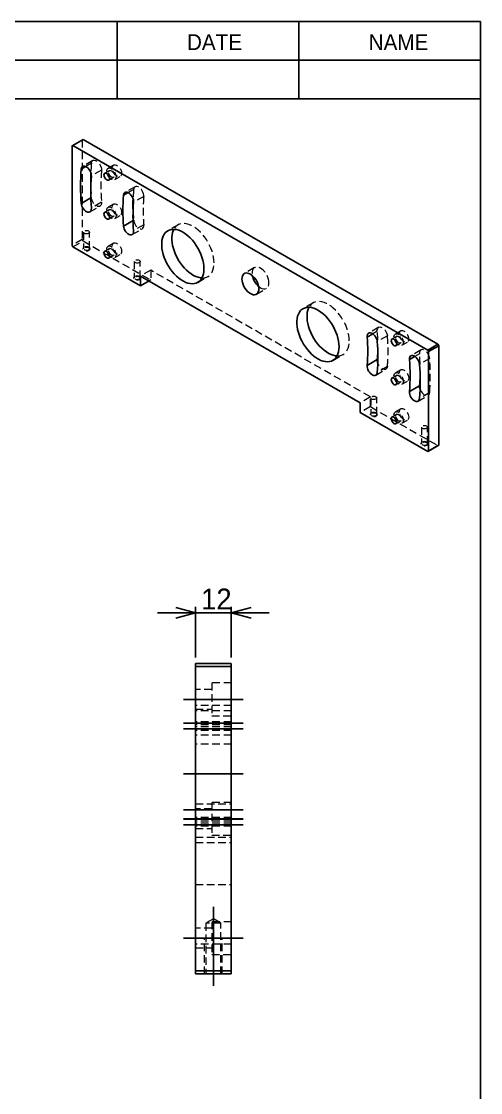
# Model space of a CAD drawing. Header units: millimetres. Extents: x 0 to 413, y 0 to 290.
# Drawn here: x 333.1 to 410, y 107.6 to 287 of the extents above; entities that cross this region are included whole.
import ezdxf

# ---------------------------------------------------------------- set-up
doc = ezdxf.new("R2010")
doc.units = ezdxf.units.MM
doc.linetypes.add('SLD-실선', pattern=[0])
doc.linetypes.add('SLD-점선', pattern=[1.905, 1.27, -0.635])
doc.styles.add('SLDTEXTSTYLE0', font='GULIM.TTC')
doc.dimstyles.new('SLDDIMSTYLE2', dxfattribs={"dimtxt": 3.5, "dimasz": 3.302, "dimexe": 0, "dimexo": 0.625, "dimgap": 0.875, "dimtad": 1, "dimdec": 3, "dimlfac": 2, "dimrnd": 1e-09, "dimzin": 12, "dimtxsty": 'SLDTEXTSTYLE0', "dimblk1": 'OPEN30', "dimblk2": 'OPEN30', "dimsah": 1, "dimcen": 2.5, "dimazin": 3, "dimtfac": 1, "dimtdec": 3, "dimtmove": 0, "dimatfit": 0, "dimldrblk": 'OPEN30', "dimfrac": 2, "dimtzin": 12})

# ---------------------------------------------------------------- blocks, each defined once
blk = doc.blocks.new('SW_TABLEANNOTATION_0')
at = {"color": 0}
for p, q in [((0, 0), (0, -6.47)), ((0, 0), (15.21, 0)), ((15.21, 0), (15.21, -6.47)), ((15.21, 0), (91.25, 0)), ((91.25, 0), (91.25, -6.47)), ((91.25, 0), (121.67, 0)), ((121.67, 0), (121.67, -6.47)), ((121.67, 0), (152.09, 0)), ((152.09, 0), (152.09, -6.47)), ((0, -6.47), (15.21, -6.47)), ((0, -6.47), (0, -12.95)), ((15.21, -6.47), (91.25, -6.47)), ((15.21, -6.47), (15.21, -12.95)), ((91.25, -6.47), (121.67, -6.47)), ((91.25, -6.47), (91.25, -12.95)), ((121.67, -6.47), (152.09, -6.47)), ((121.67, -6.47), (121.67, -12.95)), ((152.09, -6.47), (152.09, -12.95)), ((0, -12.95), (15.21, -12.95)), ((15.21, -12.95), (91.25, -12.95)), ((91.25, -12.95), (121.67, -12.95)), ((121.67, -12.95), (152.09, -12.95))]:
    blk.add_line(p, q, dxfattribs=at)
at = {"color": 0, "attachment_point": 1, "style": 'SLDTEXTSTYLE0'}
for s, insert, char_height in [('MARK', (4.08, -2.15), 2.646), ('REVISION', (46.17, -2.15), 2.646), ('DATE', (102.93, -2.15), 2.646), ('NAME', (133.35, -2.15), 2.646), ('1', (6.9, -8.83), 2.12)]:
    blk.add_mtext(s, dxfattribs=dict(at, insert=insert, char_height=char_height))
blk = doc.blocks.new('_Open30')
at = {"color": 0, "linetype": 'ByBlock', "lineweight": -2}
for p, q in [((-1, 0.267949), (0, 0)), ((0, 0), (-1, -0.267949)), ((0, 0), (-1, 0))]:
    blk.add_line(p, q, dxfattribs=at)
blk = doc.blocks.new('_D_23')
for p, q in [((362.27, 180.44), (362.27, 188.92)), ((368.27, 180.44), (368.27, 188.92)), ((362.27, 187.92), (355.92, 187.92)), ((362.27, 187.92), (368.27, 187.92)), ((368.27, 187.92), (374.62, 187.92))]:
    blk.add_line(p, q)
at = {"xscale": 3.302, "yscale": 3.302}
blk.add_blockref('_Open30', (362.27, 187.92), dxfattribs=at)
at = {"xscale": 3.302, "yscale": 3.302, "rotation": 180.0000000000004}
blk.add_blockref('_Open30', (368.27, 187.92), dxfattribs=at)
at = {"insert": (363.23, 192), "char_height": 3.5, "attachment_point": 1, "style": 'SLDTEXTSTYLE0'}
blk.add_mtext('12', dxfattribs=at)

msp = doc.modelspace()

# ---------------------------------------------------------------- linework, layer by layer
for p, q in [((25.00001752, 287.00020116), (410.00028738, 287.00020116)), ((410.00028738, 287.00020116), (410.00028738, 10.00000701))]:
    msp.add_line(p, q)
at = {"color": 7, "linetype": 'SLD-점선', "lineweight": 18}
for p, q in [((341.62682806, 266.15274049), (343.32388434, 267.13243023)), ((343.32388434, 267.13243023), (343.46530569, 267.21409758)), ((343.32388434, 267.13243023), (343.32388434, 250.47499766)), ((345.09161423, 263.70124441), (343.39455796, 262.72155467)), ((344.84626624, 263.2353661), (343.92069248, 262.70104374)), ((346.5368647, 262.08860545), (344.83980843, 261.10891571)), ((347.87294794, 262.02969416), (347.09513048, 261.5806697)), ((348.57220464, 262.94142093), (347.65296582, 262.41075566)), ((347.75507685, 260.4374852), (348.53289431, 260.88650966)), ((348.75287643, 260.50544816), (349.67211524, 261.03611343)), ((352.17007715, 259.31465306), (350.47302088, 258.33496332)), ((351.92614858, 258.86497798), (350.98441393, 258.32132614)), ((344.84626624, 257.51360193), (344.75240835, 257.45941893)), ((346.5368647, 256.70843914), (344.83980843, 255.72874941)), ((353.6139082, 257.68581087), (351.91685193, 256.70612114)), ((344.59446044, 255.09207217), (346.29151671, 256.0717619)), ((347.87294794, 255.49736766), (347.09513048, 255.0483432)), ((348.57220464, 256.40909444), (347.65296582, 255.87842916)), ((347.75507685, 253.9051587), (348.53289431, 254.35418317)), ((348.75287643, 253.97312167), (349.67211524, 254.50378694)), ((351.92614858, 253.7097319), (351.81964782, 253.64825032)), ((343.53099112, 251.70003447), (343.53099112, 248.92379571)), ((344.53099112, 248.92379571), (344.53099112, 251.70003447)), ((351.67292335, 251.30604419), (353.36997963, 252.28573393)), ((353.6139082, 252.94025322), (351.91685193, 251.96056349)), ((359.35028517, 252.92893648), (357.6532289, 251.94924675)), ((343.32388434, 250.47499766), (341.62682806, 249.49530793)), ((341.76824942, 249.25035896), (343.46530569, 250.23004869)), ((343.46530569, 250.23004869), (343.32388434, 250.47499766)), ((343.46530569, 250.23004869), (354.77901419, 243.6987838)), ((348.57220464, 249.87676794), (347.65296582, 249.34610267)), ((347.87294794, 248.96504117), (347.09513048, 248.51601671)), ((347.75507685, 247.37283221), (348.53289431, 247.82185667)), ((348.75287643, 247.44079517), (349.67211524, 247.97146044)), ((352.01627249, 246.8015858), (352.01627249, 244.02534704)), ((353.01627249, 244.02534704), (353.01627249, 246.8015858)), ((354.77901419, 245.33186542), (353.08195792, 244.35217569)), ((391.54856681, 224.10525451), (354.77901419, 245.33186542)), ((354.77901419, 245.33186542), (354.77901419, 243.6987838)), ((362.65282256, 243.28875812), (364.34987883, 244.26844786)), ((372.16387177, 245.75922295), (370.46681549, 244.77953321)), ((354.77901419, 243.6987838), (354.49640135, 243.53563487)), ((372.46665296, 241.31533776), (374.16370923, 242.2950275)), ((381.97770217, 239.86640669), (380.28064589, 238.88671696)), ((392.95760137, 235.76851652), (391.2605451, 234.78882678)), ((392.7136728, 235.11399722), (391.94932883, 234.67275084)), ((396.65546576, 235.18354513), (395.73622694, 234.65287986)), ((394.40143242, 234.34451855), (392.70437615, 233.36482881)), ((395.95620906, 234.27181836), (395.1783916, 233.8227939)), ((396.83613755, 232.74757236), (397.75537636, 233.27823763)), ((395.83833797, 232.6796094), (396.61615543, 233.12863386)), ((400.03606429, 231.98248854), (398.33900802, 231.00279881)), ((385.28023956, 230.22622833), (386.97729583, 231.20591807)), ((399.7907163, 231.3458113), (399.01305074, 230.89687453)), ((401.48131476, 230.54064851), (399.78425849, 229.56095878)), ((392.46044758, 227.75990765), (394.15750385, 228.73959739)), ((394.40143242, 229.18927247), (392.70437615, 228.20958273)), ((396.65546576, 228.65121863), (395.73622694, 228.12055336)), ((395.95620906, 227.73949186), (395.1783916, 227.2904674)), ((395.83833797, 226.1472829), (396.61615543, 226.59630736)), ((396.83613755, 226.21524586), (397.75537636, 226.74591114)), ((399.5389105, 223.3733163), (401.23596677, 224.35300604)), ((401.48131476, 224.81888435), (399.78425849, 223.83919461)), ((391.54856681, 224.10525451), (389.85151054, 223.12556478)), ((391.54856681, 222.47217289), (391.54856681, 224.10525451)), ((391.61425224, 223.94215867), (391.61425224, 221.16591991)), ((392.61425224, 221.16591991), (392.61425224, 223.94215867)), ((391.54856681, 222.47217289), (389.85151054, 221.49248315)), ((391.54856681, 222.47217289), (402.86227531, 215.94090799)), ((395.95620906, 221.20716537), (395.1783916, 220.75814091)), ((396.65546576, 222.11889214), (395.73622694, 221.58822687)), ((395.83833797, 219.61495641), (396.61615543, 220.06398087)), ((396.83613755, 219.68291937), (397.75537636, 220.21358464)), ((400.09953361, 219.04371), (400.09953361, 216.26747124)), ((401.09953361, 216.26747124), (401.09953361, 219.04371)), ((365.01856186, 176.18592366), (365.01856186, 170.68592366)), ((368.26856186, 176.18592366), (365.01856186, 176.18592366)), ((365.01856186, 175.08592366), (362.26856186, 175.08592366)), ((368.26856186, 172.43360858), (362.26856186, 172.43360858)), ((362.26856186, 171.78592366), (365.01856186, 171.78592366)), ((368.26856186, 171.51423725), (362.26856186, 171.51423725)), ((365.01856186, 170.68592366), (368.26856186, 170.68592366)), ((368.26856186, 169.69507581), (362.26856186, 169.69507581)), ((368.26856186, 169.69507581), (362.26856186, 169.69507581)), ((368.26856186, 169.17214135), (362.26856186, 169.17214135)), ((368.26856186, 169.17214135), (362.26856186, 169.17214135)), ((368.26856186, 168.82782264), (362.26856186, 168.82782264)), ((368.26856186, 168.82782264), (362.26856186, 168.82782264)), ((368.26856186, 168.20065186), (362.26856186, 168.20065186)), ((368.26856186, 168.20065186), (362.26856186, 168.20065186)), ((368.26856186, 167.43592366), (362.26856186, 167.43592366)), ((368.26856186, 165.93592366), (362.26856186, 165.93592366)), ((365.01856186, 156.18592366), (365.01856186, 150.68592366)), ((368.26856186, 156.18592366), (365.01856186, 156.18592366)), ((362.26856186, 155.93592366), (368.26856186, 155.93592366)), ((365.01856186, 155.08592366), (362.26856186, 155.08592366)), ((368.26856186, 153.67119547), (362.26856186, 153.67119547)), ((368.26856186, 153.67119547), (362.26856186, 153.67119547)), ((368.26856186, 153.04402469), (362.26856186, 153.04402469)), ((368.26856186, 153.04402469), (362.26856186, 153.04402469)), ((368.26856186, 152.69970597), (362.26856186, 152.69970597)), ((368.26856186, 152.69970597), (362.26856186, 152.69970597)), ((368.26856186, 152.17677152), (362.26856186, 152.17677152)), ((368.26856186, 152.17677152), (362.26856186, 152.17677152)), ((362.26856186, 151.78592366), (365.01856186, 151.78592366)), ((362.26856186, 150.35761008), (368.26856186, 150.35761008)), ((362.26856186, 149.43823875), (368.26856186, 149.43823875)), ((365.01856186, 150.68592366), (368.26856186, 150.68592366)), ((362.26856186, 142.43592366), (368.26856186, 142.43592366)), ((365.26856186, 136.68699944), (364.01856186, 135.93592366)), ((366.51856186, 135.93592366), (365.26856186, 136.68699944)), ((365.01856186, 135.08592366), (362.26856186, 135.08592366)), ((366.51856186, 135.93592366), (364.01856186, 135.93592366)), ((364.01856186, 135.93592366), (364.01856186, 127.43592366)), ((365.01856186, 136.18592366), (365.01856186, 130.68592366)), ((368.26856186, 136.18592366), (365.01856186, 136.18592366)), ((366.51856186, 127.43592366), (366.51856186, 135.93592366)), ((363.76856186, 127.43592366), (363.76856186, 133.43592366)), ((366.76856186, 133.43592366), (363.76856186, 133.43592366)), ((363.76856186, 127.43592366), (363.76856186, 133.43592366)), ((366.76856186, 133.43592366), (363.76856186, 133.43592366)), ((363.76856186, 127.43592366), (363.76856186, 133.43592366)), ((366.76856186, 133.43592366), (363.76856186, 133.43592366)), ((363.76856186, 127.43592366), (363.76856186, 133.43592366)), ((366.76856186, 133.43592366), (363.76856186, 133.43592366)), ((366.76856186, 127.43592366), (366.76856186, 133.43592366)), ((366.76856186, 127.43592366), (366.76856186, 133.43592366)), ((366.76856186, 127.43592366), (366.76856186, 133.43592366)), ((366.76856186, 127.43592366), (366.76856186, 133.43592366)), ((368.26856186, 132.43592366), (362.26856186, 132.43592366)), ((362.26856186, 131.78592366), (365.01856186, 131.78592366)), ((365.01856186, 130.68592366), (368.26856186, 130.68592366))]:
    msp.add_line(p, q, dxfattribs=at)
at = {"color": 7, "linetype": 'SLD-실선', "lineweight": 25}
for p, q in [((341.76824942, 266.23440784), (341.62682806, 266.15274049)), ((341.62682806, 266.15274049), (341.62682806, 249.49530793)), ((343.46530569, 267.21409758), (341.76824942, 266.23440784)), ((401.16521904, 231.94526715), (341.76824942, 266.23440784)), ((402.86227531, 232.92495688), (343.46530569, 267.21409758)), ((343.92069248, 262.70104374), (343.14920996, 262.25567636)), ((344.75240835, 257.45941893), (343.14920996, 256.5339122)), ((350.98441393, 258.32132614), (350.2290923, 257.88528824)), ((351.81964782, 253.64825032), (350.2290923, 252.73004216)), ((341.62682806, 249.49530793), (341.76824942, 249.25035896)), ((341.76824942, 249.25035896), (353.08195792, 242.71909406)), ((389.85151054, 223.12556478), (353.08195792, 244.35217569)), ((353.08195792, 244.35217569), (353.08195792, 242.71909406)), ((354.49640135, 243.53563487), (353.08195792, 242.71909406)), ((391.94932883, 234.67275084), (391.01661653, 234.13430749)), ((401.16521904, 231.94526715), (402.86227531, 232.92495688)), ((401.30664039, 231.70031817), (401.16521904, 231.94526715)), ((403.00369667, 232.68000791), (401.30664039, 231.70031817)), ((401.30664039, 215.04288561), (401.30664039, 231.70031817)), ((402.86227531, 232.92495688), (403.00369667, 232.68000791)), ((403.00369667, 216.02257535), (403.00369667, 232.68000791)), ((392.7136728, 230.36843957), (391.01661653, 229.38874984)), ((399.01305074, 230.89687453), (398.09366002, 230.36612157)), ((399.7907163, 225.965645), (398.09366002, 224.98595526)), ((389.85151054, 221.49248315), (389.85151054, 223.12556478)), ((389.85151054, 221.49248315), (401.16521904, 214.96121826)), ((402.86227531, 215.94090799), (401.16521904, 214.96121826)), ((401.30664039, 215.04288561), (403.00369667, 216.02257535)), ((403.00369667, 216.02257535), (402.86227531, 215.94090799)), ((401.16521904, 214.96121826), (401.30664039, 215.04288561)), ((362.26856186, 179.43592366), (368.26856186, 179.43592366)), ((362.26856186, 178.93592366), (362.26856186, 179.43592366)), ((368.26856186, 178.93592366), (362.26856186, 178.93592366)), ((362.26856186, 127.93592366), (362.26856186, 178.93592366)), ((368.26856186, 179.43592366), (368.26856186, 178.93592366)), ((368.26856186, 127.93592366), (368.26856186, 178.93592366)), ((362.26856186, 127.93592366), (368.26856186, 127.93592366)), ((362.26856186, 127.43592366), (362.26856186, 127.93592366)), ((368.26856186, 127.43592366), (362.26856186, 127.43592366)), ((368.26856186, 127.93592366), (368.26856186, 127.43592366))]:
    msp.add_line(p, q, dxfattribs=at)
at = {"linetype": 'SLD-실선'}
for p, q in [((360.26856186, 173.43592366), (365.01856186, 173.43592366)), ((365.01856186, 173.43592366), (370.26856186, 173.43592366)), ((370.26856186, 169.43360858), (360.26856186, 169.43360858)), ((370.26856186, 168.51423725), (360.26856186, 168.51423725)), ((370.26856186, 160.93592366), (360.26856186, 160.93592366)), ((370.26856186, 154.93592366), (360.26856186, 154.93592366)), ((360.26856186, 153.43592366), (365.01856186, 153.43592366)), ((370.26856186, 153.35761008), (360.26856186, 153.35761008)), ((365.01856186, 153.43592366), (370.26856186, 153.43592366)), ((370.26856186, 152.43823875), (360.26856186, 152.43823875)), ((365.26856186, 135.93592366), (365.26856186, 138.68699944)), ((365.26856186, 135.93592366), (365.26856186, 125.43592366)), ((360.26856186, 133.43592366), (365.01856186, 133.43592366)), ((365.01856186, 133.43592366), (370.26856186, 133.43592366))]:
    msp.add_line(p, q, dxfattribs=at)
at = {"color": 7, "linetype": 'SLD-실선', "lineweight": 25, "flags": 128}
for points in [[(343.14920996, 262.25567636), (343.18685972, 262.44900769), (343.26500839, 262.6038929), (343.37973727, 262.71256539), (343.52529339, 262.76957588), (343.69437795, 262.77206561), (343.87851234, 262.71990975), (344.0684633, 262.6157236), (344.25470589, 262.46473149), (344.42790113, 262.27450481), (344.57936429, 262.05458231), (344.70150038, 261.81599181), (344.78818497, 261.57069726), (344.83507135, 261.33099873), (344.83980843, 261.10891571)], [(347.89179414, 260.73966277), (347.86895268, 260.91938336), (347.80266419, 261.10788382), (347.69941744, 261.28671243), (347.56931895, 261.4383642), (347.42510367, 261.54799438), (347.28088838, 261.60487163), (347.15078989, 261.60342838), (347.04754314, 261.54380593), (346.98125465, 261.43184052), (346.95841319, 261.27849213), (346.98125465, 261.09877154), (347.04754314, 260.91027107), (347.15078989, 260.73144246), (347.28088838, 260.5797907), (347.42510367, 260.47016051), (347.56931895, 260.41328327), (347.69941744, 260.41472651), (347.80266419, 260.47434897), (347.86895268, 260.58631437), (347.89179414, 260.73966277)], [(351.91685193, 256.70612114), (351.91543067, 256.92635203), (351.87176502, 257.1651038), (351.78804456, 257.41040445), (351.66846738, 257.64995358), (351.51902959, 257.87173918), (351.3472246, 258.06464001), (351.16166746, 258.21898322), (350.97166276, 258.32702938), (350.78673813, 258.38336062), (350.61616647, 258.38515224), (350.46850095, 258.33231442), (350.35114614, 258.22749666), (350.2699867, 258.07595495), (350.2290923, 257.88528824)], [(344.83980843, 255.72874941), (344.83507135, 255.51213571), (344.78818497, 255.32657104), (344.70150038, 255.18136039), (344.57936429, 255.08378522), (344.42790113, 255.03873836), (344.25470589, 255.04847864), (344.0684633, 255.11251766), (343.87851234, 255.22764422), (343.69437795, 255.3880854), (343.52529339, 255.58579601), (343.37973727, 255.81086201), (343.26500839, 256.05199765), (343.18685972, 256.29711139), (343.14920996, 256.5339122)], [(347.89179414, 254.20733628), (347.86895268, 254.38705686), (347.80266419, 254.57555733), (347.69941744, 254.75438594), (347.56931895, 254.9060377), (347.42510367, 255.01566789), (347.28088838, 255.07254513), (347.15078989, 255.07110189), (347.04754314, 255.01147943), (346.98125465, 254.89951403), (346.95841319, 254.74616563), (346.98125465, 254.56644505), (347.04754314, 254.37794458), (347.15078989, 254.19911597), (347.28088838, 254.0474642), (347.42510367, 253.93783402), (347.56931895, 253.88095678), (347.69941744, 253.88240002), (347.80266419, 253.94202247), (347.86895268, 254.05398788), (347.89179414, 254.20733628)], [(350.2290923, 252.73004216), (350.2699867, 252.49215979), (350.35114614, 252.24691339), (350.46850095, 252.00660065), (350.61616647, 251.78327185), (350.78673813, 251.58812563), (350.97166276, 251.43094743), (351.16166746, 251.31961884), (351.3472246, 251.25972232), (351.51902959, 251.25426134), (351.66846738, 251.30350974), (351.78804456, 251.40499799), (351.87176502, 251.55363706), (351.91543067, 251.74197355), (351.91685193, 251.96056349)], [(363.68855963, 245.57798215), (363.66710134, 246.03950078), (363.60298692, 246.52019241), (363.49699465, 247.0142221), (363.35041113, 247.51559301), (363.16501568, 248.01821918), (362.94305875, 248.51599939), (362.68723461, 249.00289127), (362.40064859, 249.47298462), (362.08677949, 249.92057313), (361.74943723, 250.34022369), (361.39271669, 250.72684232), (361.02094799, 251.07573598), (360.63864389, 251.38266957), (360.25044504, 251.64391735), (359.86106365, 251.85630811), (359.47522629, 252.01726372), (359.09761649, 252.12483039), (358.73281793, 252.17770242), (358.38525877, 252.17523801), (358.05915791, 252.11746706), (357.75847377, 252.00509085), (357.48685624, 251.83947347), (357.2476024, 251.62262529), (357.04361646, 251.35717855), (356.87737454, 251.04635541), (356.75089459, 250.69392886), (356.6657119, 250.30417686), (356.62286047, 249.88183048), (356.62286047, 249.43201643), (356.6657119, 248.96019486), (356.75089459, 248.47209302), (356.87737454, 247.97363581), (357.04361646, 247.47087384), (357.2476024, 246.96990995), (357.48685624, 246.47682516), (357.75847377, 245.99760486), (358.05915791, 245.53806613), (358.38525877, 245.10378714), (358.73281793, 244.70003946), (359.09761649, 244.33172404), (359.47522629, 244.00331173), (359.86106365, 243.718789), (360.25044504, 243.48160958), (360.63864389, 243.2946525), (361.02094799, 243.16018718), (361.39271669, 243.07984583), (361.74943723, 243.05460369), (362.08677949, 243.08476717), (362.40064859, 243.16997013), (362.68723461, 243.30917831), (362.94305875, 243.50070192), (363.16501568, 243.74221611), (363.35041113, 244.03078924), (363.49699465, 244.36291842), (363.60298692, 244.73457205), (363.66710134, 245.14123875), (363.68855963, 245.57798215)], [(358.65012489, 252.18208309), (358.57443081, 252.02604515), (358.44795086, 251.67361859), (358.36276817, 251.28386659), (358.31991675, 250.86152021), (358.31991675, 250.41170617), (358.36276817, 249.93988459), (358.44795086, 249.45178275), (358.57443081, 248.95332555), (358.74067274, 248.45056358), (358.94465867, 247.94959968), (359.18391251, 247.4565149), (359.45553004, 246.97729459), (359.75621419, 246.51775586), (360.08231505, 246.08347688), (360.42987421, 245.6797292), (360.79467277, 245.31141378), (361.17228256, 244.98300146), (361.55811993, 244.69847873), (361.94750131, 244.46129931), (362.33570016, 244.27434224), (362.71800427, 244.13987691), (363.08977297, 244.05953556), (363.35298283, 244.03561151)], [(347.89179414, 247.67500978), (347.86895268, 247.85473037), (347.80266419, 248.04323083), (347.69941744, 248.22205944), (347.56931895, 248.37371121), (347.42510367, 248.48334139), (347.28088838, 248.54021864), (347.15078989, 248.53877539), (347.04754314, 248.47915294), (346.98125465, 248.36718753), (346.95841319, 248.21383914), (346.98125465, 248.03411855), (347.04754314, 247.84561808), (347.15078989, 247.66678947), (347.28088838, 247.51513771), (347.42510367, 247.40550752), (347.56931895, 247.34863028), (347.69941744, 247.35007352), (347.80266419, 247.40969598), (347.86895268, 247.52166138), (347.89179414, 247.67500978)], [(372.88094779, 242.23102738), (372.85946271, 242.5270121), (372.79566028, 242.83880962), (372.6914791, 243.15694614), (372.55008467, 243.47175522), (372.37577318, 243.77367157), (372.17384101, 244.0535216), (371.95042375, 244.30280222), (371.71230983, 244.51393915), (371.46673423, 244.68051711), (371.22115862, 244.79747471), (370.9830447, 244.86125826), (370.75962745, 244.86992972), (370.55769527, 244.82322561), (370.38338379, 244.72256502), (370.24198935, 244.57100646), (370.13780818, 244.37315498), (370.07400575, 244.13502217), (370.05252066, 243.8638436), (370.07400575, 243.56785888), (370.13780818, 243.25606136), (370.24198935, 242.93792484), (370.38338379, 242.62311575), (370.55769527, 242.3211994), (370.75962745, 242.04134937), (370.9830447, 241.79206876), (371.22115862, 241.58093182), (371.46673423, 241.41435386), (371.71230983, 241.29739626), (371.95042375, 241.23361272), (372.17384101, 241.22494126), (372.37577318, 241.27164537), (372.55008467, 241.37230596), (372.6914791, 241.52386451), (372.79566028, 241.721716), (372.85946271, 241.9598488), (372.88094779, 242.23102738)], [(386.31597663, 232.51545237), (386.29451834, 232.97697099), (386.23040392, 233.45766262), (386.12441165, 233.95169231), (385.97782813, 234.45306323), (385.79243268, 234.95568939), (385.57047575, 235.4534696), (385.3146516, 235.94036148), (385.02806559, 236.41045483), (384.71419648, 236.85804334), (384.37685422, 237.27769391), (384.02013369, 237.66431253), (383.64836499, 238.01320619), (383.26606089, 238.32013978), (382.87786204, 238.58138756), (382.48848065, 238.79377832), (382.10264329, 238.95473393), (381.72503349, 239.0623006), (381.36023493, 239.11517263), (381.01267577, 239.11270822), (380.68657491, 239.05493727), (380.38589076, 238.94256106), (380.11427324, 238.77694368), (379.8750194, 238.5600955), (379.67103346, 238.29464876), (379.50479154, 237.98382563), (379.37831158, 237.63139907), (379.29312889, 237.24164707), (379.25027747, 236.81930069), (379.25027747, 236.36948665), (379.29312889, 235.89766507), (379.37831158, 235.40956323), (379.50479154, 234.91110602), (379.67103346, 234.40834405), (379.8750194, 233.90738016), (380.11427324, 233.41429537), (380.38589076, 232.93507507), (380.68657491, 232.47553634), (381.01267577, 232.04125735), (381.36023493, 231.63750967), (381.72503349, 231.26919425), (382.10264329, 230.94078194), (382.48848065, 230.65625921), (382.87786204, 230.41907979), (383.26606089, 230.23212271), (383.64836499, 230.09765739), (384.02013369, 230.01731604), (384.37685422, 229.9920739), (384.71419648, 230.02223738), (385.02806559, 230.10744034), (385.3146516, 230.24664852), (385.57047575, 230.43817213), (385.79243268, 230.67968632), (385.97782813, 230.96825945), (386.12441165, 231.30038863), (386.23040392, 231.67204226), (386.29451834, 232.07870897), (386.31597663, 232.51545237)], [(381.27754189, 239.1195533), (381.20184781, 238.96351536), (381.07536786, 238.6110888), (380.99018517, 238.2213368), (380.94733374, 237.79899043), (380.94733374, 237.34917638), (380.99018517, 236.8773548), (381.07536786, 236.38925296), (381.20184781, 235.89079576), (381.36808973, 235.38803379), (381.57207567, 234.8870699), (381.81132951, 234.39398511), (382.08294704, 233.9147648), (382.38363118, 233.45522607), (382.70973205, 233.02094709), (383.05729121, 232.61719941), (383.42208976, 232.24888399), (383.79969956, 231.92047167), (384.18553692, 231.63594894), (384.57491831, 231.39876952), (384.96311716, 231.21181245), (385.34542126, 231.07734712), (385.71718997, 230.99700577), (385.98039983, 230.97308172)], [(391.01661653, 234.13430749), (391.01803778, 234.35289743), (391.06170343, 234.54123392), (391.14542389, 234.68987298), (391.26500107, 234.79136124), (391.41443887, 234.84060964), (391.58624385, 234.83514866), (391.771801, 234.77525214), (391.9618057, 234.66392354), (392.14673032, 234.50674535), (392.31730198, 234.31159913), (392.4649675, 234.08827033), (392.58232231, 233.84795759), (392.66348175, 233.60271119), (392.70437615, 233.36482881)], [(395.97505526, 232.98178697), (395.9522138, 233.16150755), (395.88592531, 233.35000802), (395.78267857, 233.52883663), (395.65258007, 233.6804884), (395.50836479, 233.79011858), (395.3641495, 233.84699582), (395.23405101, 233.84555258), (395.13080426, 233.78593013), (395.06451577, 233.67396472), (395.04167431, 233.52061632), (395.06451577, 233.34089574), (395.13080426, 233.15239527), (395.23405101, 232.97356666), (395.3641495, 232.8219149), (395.50836479, 232.71228471), (395.65258007, 232.65540747), (395.78267857, 232.65685071), (395.88592531, 232.71647317), (395.9522138, 232.82843857), (395.97505526, 232.98178697)], [(399.78425849, 229.56095878), (399.74660874, 229.79775959), (399.66846007, 230.04287333), (399.55373118, 230.28400897), (399.40817506, 230.50907497), (399.23909051, 230.70678558), (399.05495611, 230.86722676), (398.86500516, 230.98235332), (398.67876257, 231.04639233), (398.50556732, 231.05613262), (398.35410416, 231.01108576), (398.23196808, 230.91351059), (398.14528348, 230.76829993), (398.09839711, 230.58273526), (398.09366002, 230.36612157)], [(392.70437615, 228.20958273), (392.66348175, 228.01891602), (392.58232231, 227.86737432), (392.4649675, 227.76255656), (392.31730198, 227.70971873), (392.14673032, 227.71151036), (391.9618057, 227.7678416), (391.771801, 227.87588776), (391.58624385, 228.03023096), (391.41443887, 228.22313179), (391.26500107, 228.4449174), (391.14542389, 228.68446652), (391.06170343, 228.92976717), (391.01803778, 229.16851895), (391.01661653, 229.38874984)], [(395.97505526, 226.44946047), (395.9522138, 226.62918106), (395.88592531, 226.81768153), (395.78267857, 226.99651014), (395.65258007, 227.1481619), (395.50836479, 227.25779209), (395.3641495, 227.31466933), (395.23405101, 227.31322608), (395.13080426, 227.25360363), (395.06451577, 227.14163823), (395.04167431, 226.98828983), (395.06451577, 226.80856924), (395.13080426, 226.62006878), (395.23405101, 226.44124017), (395.3641495, 226.2895884), (395.50836479, 226.17995822), (395.65258007, 226.12308097), (395.78267857, 226.12452422), (395.88592531, 226.18414667), (395.9522138, 226.29611208), (395.97505526, 226.44946047)], [(398.09366002, 224.98595526), (398.09839711, 224.76387225), (398.14528348, 224.52417372), (398.23196808, 224.27887916), (398.35410416, 224.04028867), (398.50556732, 223.82036617), (398.67876257, 223.63013948), (398.86500516, 223.47914738), (399.05495611, 223.37496123), (399.23909051, 223.32280537), (399.40817506, 223.3252951), (399.55373118, 223.38230558), (399.66846007, 223.49097808), (399.74660874, 223.64586328), (399.78425849, 223.83919461)], [(395.97505526, 219.91713398), (395.9522138, 220.09685456), (395.88592531, 220.28535503), (395.78267857, 220.46418364), (395.65258007, 220.61583541), (395.50836479, 220.72546559), (395.3641495, 220.78234283), (395.23405101, 220.78089959), (395.13080426, 220.72127714), (395.06451577, 220.60931173), (395.04167431, 220.45596333), (395.06451577, 220.27624275), (395.13080426, 220.08774228), (395.23405101, 219.90891367), (395.3641495, 219.75726191), (395.50836479, 219.64763172), (395.65258007, 219.59075448), (395.78267857, 219.59219772), (395.88592531, 219.65182018), (395.9522138, 219.76378558), (395.97505526, 219.91713398)]]:
    msp.add_lwpolyline(points, dxfattribs=at)
at = {"color": 7, "linetype": 'SLD-점선', "lineweight": 18, "flags": 128}
for points in [[(344.84626624, 263.2353661), (344.88391599, 263.42869743), (344.96206466, 263.58358263), (345.07679355, 263.69225513), (345.22234966, 263.74926561), (345.39143422, 263.75175534), (345.57556861, 263.69959948), (345.76551957, 263.59541333), (345.95176216, 263.44442123), (346.1249574, 263.25419454), (346.27642057, 263.03427204), (346.39855665, 262.79568155), (346.48524124, 262.55038699), (346.53212762, 262.31068846), (346.5368647, 262.08860545)], [(347.42510367, 261.90712637), (347.44770563, 262.10903064), (347.51419797, 262.2731053), (347.6207164, 262.38981493), (347.76107045, 262.45237678), (347.92710325, 262.45715499), (348.10916559, 262.40387187), (348.29667666, 262.29562403), (348.478739, 262.13870246), (348.6447718, 261.94222685), (348.78512585, 261.71761566), (348.89164428, 261.47792247), (348.95813662, 261.23707739), (348.98073858, 261.00907745), (348.95813662, 260.80717318), (348.89164428, 260.64309851), (348.78512585, 260.52638889), (348.6447718, 260.46382704), (348.478739, 260.45904883), (348.29667666, 260.51233195), (348.10916559, 260.62057979), (347.92710325, 260.77750136), (347.76107045, 260.97397697), (347.6207164, 261.19858816), (347.51419797, 261.43828135), (347.44770563, 261.67912643), (347.42510367, 261.90712637)], [(347.73623065, 261.72751659), (347.75907211, 261.88086499), (347.8253606, 261.99283039), (347.92860735, 262.05245284), (348.05870584, 262.05389609), (348.20292113, 261.99701885), (348.34713641, 261.88738866), (348.4772349, 261.7357369), (348.58048165, 261.55690828), (348.64677014, 261.36840782), (348.6696116, 261.18868723), (348.64677014, 261.03533883), (348.58048165, 260.92337343), (348.4772349, 260.86375098), (348.34713641, 260.86230773), (348.20292113, 260.91918497), (348.05870584, 261.02881516), (347.92860735, 261.18046692), (347.8253606, 261.35929553), (347.75907211, 261.547796), (347.73623065, 261.72751659)], [(348.34434248, 262.43779164), (348.36694444, 262.63969592), (348.43343678, 262.80377058), (348.53995521, 262.9204802), (348.68030926, 262.98304205), (348.84634207, 262.98782027), (349.02840441, 262.93453714), (349.21591548, 262.82628931), (349.39797781, 262.66936773), (349.56401062, 262.47289212), (349.70436467, 262.24828093), (349.8108831, 262.00858775), (349.87737544, 261.76774266), (349.8999774, 261.53974272), (349.87737544, 261.33783845), (349.8108831, 261.17376379), (349.70436467, 261.05705416), (349.56401062, 260.99449231), (349.39797781, 260.9897141), (349.21591548, 261.04299722), (349.02840441, 261.15124506), (348.84634207, 261.30816664), (348.68030926, 261.50464224), (348.53995521, 261.72925343), (348.43343678, 261.96894662), (348.36694444, 262.2097917), (348.34434248, 262.43779164)], [(353.6139082, 257.68581087), (353.61248694, 257.90604176), (353.56882129, 258.14479354), (353.48510084, 258.39009419), (353.36552366, 258.62964331), (353.21608586, 258.85142892), (353.04428088, 259.04432975), (352.85872373, 259.19867295), (352.66871903, 259.30671911), (352.4837944, 259.36305035), (352.31322274, 259.36484198), (352.16555723, 259.31200415), (352.04820242, 259.20718639), (351.96704298, 259.05564469), (351.92614858, 258.86497798)], [(346.5368647, 256.70843914), (346.53212762, 256.49182545), (346.48524124, 256.30626078), (346.39855665, 256.16105012), (346.27642057, 256.06347495), (346.1249574, 256.01842809), (345.95176216, 256.02816838), (345.76551957, 256.09220739), (345.57556861, 256.20733395), (345.39143422, 256.36777513), (345.22234966, 256.56548574), (345.07679355, 256.79055174), (344.96206466, 257.03168738), (344.88391599, 257.27680112), (344.84626624, 257.51360193)], [(347.42510367, 255.37479988), (347.44770563, 255.57670415), (347.51419797, 255.74077881), (347.6207164, 255.85748844), (347.76107045, 255.92005029), (347.92710325, 255.9248285), (348.10916559, 255.87154537), (348.29667666, 255.76329754), (348.478739, 255.60637596), (348.6447718, 255.40990035), (348.78512585, 255.18528916), (348.89164428, 254.94559598), (348.95813662, 254.7047509), (348.98073858, 254.47675095), (348.95813662, 254.27484668), (348.89164428, 254.11077202), (348.78512585, 253.99406239), (348.6447718, 253.93150054), (348.478739, 253.92672233), (348.29667666, 253.98000546), (348.10916559, 254.08825329), (347.92710325, 254.24517487), (347.76107045, 254.44165048), (347.6207164, 254.66626167), (347.51419797, 254.90595485), (347.44770563, 255.14679993), (347.42510367, 255.37479988)], [(347.73623065, 255.19519009), (347.75907211, 255.34853849), (347.8253606, 255.46050389), (347.92860735, 255.52012635), (348.05870584, 255.52156959), (348.20292113, 255.46469235), (348.34713641, 255.35506216), (348.4772349, 255.2034104), (348.58048165, 255.02458179), (348.64677014, 254.83608132), (348.6696116, 254.65636074), (348.64677014, 254.50301234), (348.58048165, 254.39104694), (348.4772349, 254.33142448), (348.34713641, 254.32998124), (348.20292113, 254.38685848), (348.05870584, 254.49648866), (347.92860735, 254.64814043), (347.8253606, 254.82696904), (347.75907211, 255.01546951), (347.73623065, 255.19519009)], [(348.34434248, 255.90546515), (348.36694444, 256.10736942), (348.43343678, 256.27144408), (348.53995521, 256.38815371), (348.68030926, 256.45071556), (348.84634207, 256.45549377), (349.02840441, 256.40221065), (349.21591548, 256.29396281), (349.39797781, 256.13704123), (349.56401062, 255.94056563), (349.70436467, 255.71595444), (349.8108831, 255.47626125), (349.87737544, 255.23541617), (349.8999774, 255.00741623), (349.87737544, 254.80551195), (349.8108831, 254.64143729), (349.70436467, 254.52472767), (349.56401062, 254.46216581), (349.39797781, 254.4573876), (349.21591548, 254.51067073), (349.02840441, 254.61891856), (348.84634207, 254.77584014), (348.68030926, 254.97231575), (348.53995521, 255.19692694), (348.43343678, 255.43662012), (348.36694444, 255.67746521), (348.34434248, 255.90546515)], [(351.92614858, 253.7097319), (351.96704298, 253.47184952), (352.04820242, 253.22660312), (352.16555723, 252.98629038), (352.31322274, 252.76296158), (352.4837944, 252.56781536), (352.66871903, 252.41063717), (352.85872373, 252.29930857), (353.04428088, 252.23941205), (353.21608586, 252.23395107), (353.36552366, 252.28319947), (353.48510084, 252.38468773), (353.56882129, 252.53332679), (353.61248694, 252.72166328), (353.6139082, 252.94025322)], [(365.38561591, 246.55767189), (365.36415761, 247.01919051), (365.3000432, 247.49988214), (365.19405093, 247.99391184), (365.04746741, 248.49528275), (364.86207196, 248.99790891), (364.64011503, 249.49568912), (364.38429088, 249.982581), (364.09770487, 250.45267435), (363.78383576, 250.90026286), (363.4464935, 251.31991343), (363.08977297, 251.70653205), (362.71800427, 252.05542571), (362.33570016, 252.36235931), (361.94750131, 252.62360708), (361.55811993, 252.83599784), (361.17228256, 252.99695345), (360.79467277, 253.10452013), (360.42987421, 253.15739215), (360.08231505, 253.15492774), (359.75621419, 253.0971568), (359.45553004, 252.98478059), (359.18391251, 252.81916321), (358.94465867, 252.60231502), (358.74067274, 252.33686828), (358.65012489, 252.18208309)], [(344.38454451, 251.9041365), (344.48414501, 251.82202064), (344.52908847, 251.72519144), (344.51395403, 251.62532795), (344.44056714, 251.53447516), (344.31777933, 251.46359127), (344.16040064, 251.42122592), (343.98741324, 251.41248899), (343.81968199, 251.4384343), (343.67743773, 251.49593244), (343.57783722, 251.57804831), (343.53289377, 251.6748775), (343.5480282, 251.774741), (343.62141509, 251.86559379), (343.7442029, 251.93647768), (343.90158159, 251.97884303), (344.07456899, 251.98757995), (344.24230025, 251.96163465), (344.38454451, 251.9041365)], [(348.34434248, 249.37313865), (348.36694444, 249.57504293), (348.43343678, 249.73911759), (348.53995521, 249.85582721), (348.68030926, 249.91838906), (348.84634207, 249.92316727), (349.02840441, 249.86988415), (349.21591548, 249.76163632), (349.39797781, 249.60471474), (349.56401062, 249.40823913), (349.70436467, 249.18362794), (349.8108831, 248.94393476), (349.87737544, 248.70308967), (349.8999774, 248.47508973), (349.87737544, 248.27318546), (349.8108831, 248.1091108), (349.70436467, 247.99240117), (349.56401062, 247.92983932), (349.39797781, 247.92506111), (349.21591548, 247.97834423), (349.02840441, 248.08659207), (348.84634207, 248.24351365), (348.68030926, 248.43998925), (348.53995521, 248.66460044), (348.43343678, 248.90429363), (348.36694444, 249.14513871), (348.34434248, 249.37313865)], [(344.45525518, 249.16871815), (344.26060118, 249.24380229), (344.03099112, 249.27016834), (343.80138106, 249.24380229), (343.60672705, 249.16871815), (343.4766634, 249.05634678), (343.43099112, 248.92379571), (343.4766634, 248.79124465), (343.60672705, 248.67887328), (343.80138106, 248.60378913), (344.03099112, 248.57742308), (344.26060118, 248.60378913), (344.45525518, 248.67887328), (344.58531884, 248.79124465), (344.63099112, 248.92379571), (344.58531884, 249.05634678), (344.45525518, 249.16871815)], [(344.38454451, 249.12789774), (344.48414501, 249.04578188), (344.52908847, 248.94895268), (344.51395403, 248.84908918), (344.44056714, 248.7582364), (344.31777933, 248.68735251), (344.16040064, 248.64498716), (343.98741324, 248.63625023), (343.81968199, 248.66219554), (343.67743773, 248.71969368), (343.57783722, 248.80180955), (343.53289377, 248.89863874), (343.5480282, 248.99850224), (343.62141509, 249.08935503), (343.7442029, 249.16023892), (343.90158159, 249.20260427), (344.07456899, 249.21134119), (344.24230025, 249.18539589), (344.38454451, 249.12789774)], [(347.42510367, 248.84247338), (347.44770563, 249.04437765), (347.51419797, 249.20845231), (347.6207164, 249.32516194), (347.76107045, 249.38772379), (347.92710325, 249.392502), (348.10916559, 249.33921888), (348.29667666, 249.23097104), (348.478739, 249.07404947), (348.6447718, 248.87757386), (348.78512585, 248.65296267), (348.89164428, 248.41326948), (348.95813662, 248.1724244), (348.98073858, 247.94442446), (348.95813662, 247.74252019), (348.89164428, 247.57844552), (348.78512585, 247.4617359), (348.6447718, 247.39917405), (348.478739, 247.39439584), (348.29667666, 247.44767896), (348.10916559, 247.5559268), (347.92710325, 247.71284837), (347.76107045, 247.90932398), (347.6207164, 248.13393517), (347.51419797, 248.37362835), (347.44770563, 248.61447344), (347.42510367, 248.84247338)], [(347.73623065, 248.6628636), (347.75907211, 248.816212), (347.8253606, 248.9281774), (347.92860735, 248.98779985), (348.05870584, 248.9892431), (348.20292113, 248.93236586), (348.34713641, 248.82273567), (348.4772349, 248.67108391), (348.58048165, 248.49225529), (348.64677014, 248.30375483), (348.6696116, 248.12403424), (348.64677014, 247.97068584), (348.58048165, 247.85872044), (348.4772349, 247.79909799), (348.34713641, 247.79765474), (348.20292113, 247.85453198), (348.05870584, 247.96416217), (347.92860735, 248.11581393), (347.8253606, 248.29464254), (347.75907211, 248.48314301), (347.73623065, 248.6628636)], [(352.86982588, 247.00568783), (352.96942638, 246.92357197), (353.01436984, 246.82674277), (352.9992354, 246.72687927), (352.92584851, 246.63602649), (352.80306071, 246.5651426), (352.64568201, 246.52277725), (352.47269462, 246.51404032), (352.30496336, 246.53998563), (352.1627191, 246.59748377), (352.0631186, 246.67959964), (352.01817514, 246.77642883), (352.03330958, 246.87629233), (352.10669647, 246.96714512), (352.22948427, 247.03802901), (352.38686297, 247.08039436), (352.55985036, 247.08913128), (352.72758162, 247.06318598), (352.86982588, 247.00568783)], [(363.35298283, 244.03561151), (363.4464935, 244.03429342), (363.78383576, 244.06445691), (364.09770487, 244.14965986), (364.38429088, 244.28886804), (364.64011503, 244.48039165), (364.86207196, 244.72190585), (365.04746741, 245.01047898), (365.19405093, 245.34260816), (365.3000432, 245.71426178), (365.36415761, 246.12092849), (365.38561591, 246.55767189)], [(374.57800406, 243.21071711), (374.55651898, 243.50670183), (374.49271655, 243.81849935), (374.38853537, 244.13663587), (374.24714094, 244.45144496), (374.07282946, 244.75336131), (373.87089728, 245.03321134), (373.64748003, 245.28249195), (373.40936611, 245.49362889), (373.1637905, 245.66020685), (372.91821489, 245.77716445), (372.68010098, 245.84094799), (372.45668372, 245.84961945), (372.25475155, 245.80291534), (372.08044006, 245.70225475), (371.93904563, 245.5506962), (371.83486445, 245.35284471), (371.77106202, 245.11471191), (371.74957694, 244.84353333), (371.77106202, 244.54754861), (371.78604457, 244.45401179)], [(352.94053656, 244.27026947), (352.74588255, 244.34535362), (352.51627249, 244.37171967), (352.28666243, 244.34535362), (352.09200842, 244.27026947), (351.96194477, 244.15789811), (351.91627249, 244.02534704), (351.96194477, 243.89279598), (352.09200842, 243.78042461), (352.28666243, 243.70534046), (352.51627249, 243.67897441), (352.74588255, 243.70534046), (352.94053656, 243.78042461), (353.07060021, 243.89279598), (353.11627249, 244.02534704), (353.07060021, 244.15789811), (352.94053656, 244.27026947)], [(352.86982588, 244.22944907), (352.96942638, 244.14733321), (353.01436984, 244.05050401), (352.9992354, 243.95064051), (352.92584851, 243.85978773), (352.80306071, 243.78890384), (352.64568201, 243.74653849), (352.47269462, 243.73780156), (352.30496336, 243.76374687), (352.1627191, 243.82124501), (352.0631186, 243.90336088), (352.01817514, 244.00019007), (352.03330958, 244.10005357), (352.10669647, 244.19090636), (352.22948427, 244.26179025), (352.38686297, 244.3041556), (352.55985036, 244.31289252), (352.72758162, 244.28694722), (352.86982588, 244.22944907)], [(372.84448016, 242.62054892), (372.91821489, 242.56062156), (373.1637905, 242.3940436), (373.40936611, 242.277086), (373.64748003, 242.21330245), (373.87089728, 242.20463099), (374.07282946, 242.2513351), (374.24714094, 242.35199569), (374.38853537, 242.50355425), (374.49271655, 242.70140573), (374.55651898, 242.93953854), (374.57800406, 243.21071711)], [(388.01303291, 233.4951421), (387.99157461, 233.95666072), (387.9274602, 234.43735235), (387.82146793, 234.93138205), (387.6748844, 235.43275296), (387.48948896, 235.93537912), (387.26753203, 236.43315933), (387.01170788, 236.92005121), (386.72512187, 237.39014456), (386.41125276, 237.83773308), (386.0739105, 238.25738364), (385.71718997, 238.64400226), (385.34542126, 238.99289592), (384.96311716, 239.29982952), (384.57491831, 239.56107729), (384.18553692, 239.77346805), (383.79969956, 239.93442366), (383.42208976, 240.04199034), (383.05729121, 240.09486237), (382.70973205, 240.09239795), (382.38363118, 240.03462701), (382.08294704, 239.9222508), (381.81132951, 239.75663342), (381.57207567, 239.53978523), (381.36808973, 239.27433849), (381.27754189, 239.1195533)], [(392.7136728, 235.11399722), (392.71509406, 235.33258716), (392.75875971, 235.52092365), (392.84248017, 235.66956272), (392.96205735, 235.77105097), (393.11149514, 235.82029937), (393.28330012, 235.81483839), (393.46885727, 235.75494187), (393.65886197, 235.64361328), (393.8437866, 235.48643508), (394.01435826, 235.29128886), (394.16202378, 235.06796006), (394.27937858, 234.82764732), (394.36053802, 234.58240092), (394.40143242, 234.34451855)], [(396.4276036, 234.67991584), (396.45020556, 234.88182011), (396.51669791, 235.04589478), (396.62321633, 235.1626044), (396.76357038, 235.22516625), (396.92960319, 235.22994446), (397.11166553, 235.17666134), (397.2991766, 235.0684135), (397.48123893, 234.91149193), (397.64727174, 234.71501632), (397.78762579, 234.49040513), (397.89414422, 234.25071195), (397.96063656, 234.00986686), (397.98323852, 233.78186692), (397.96063656, 233.57996265), (397.89414422, 233.41588799), (397.78762579, 233.29917836), (397.64727174, 233.23661651), (397.48123893, 233.2318383), (397.2991766, 233.28512142), (397.11166553, 233.39336926), (396.92960319, 233.55029083), (396.76357038, 233.74676644), (396.62321633, 233.97137763), (396.51669791, 234.21107082), (396.45020556, 234.4519159), (396.4276036, 234.67991584)], [(385.98039983, 230.97308172), (386.0739105, 230.97176364), (386.41125276, 231.00192712), (386.72512187, 231.08713007), (387.01170788, 231.22633825), (387.26753203, 231.41786186), (387.48948896, 231.65937606), (387.6748844, 231.94794919), (387.82146793, 232.28007837), (387.9274602, 232.65173199), (387.99157461, 233.0583987), (388.01303291, 233.4951421)], [(395.50836479, 234.14925057), (395.53096675, 234.35115484), (395.59745909, 234.5152295), (395.70397752, 234.63193913), (395.84433157, 234.69450098), (396.01036437, 234.69927919), (396.19242671, 234.64599607), (396.37993778, 234.53774823), (396.56200012, 234.38082665), (396.72803292, 234.18435105), (396.86838697, 233.95973986), (396.9749054, 233.72004667), (397.04139774, 233.47920159), (397.06399971, 233.25120165), (397.04139774, 233.04929737), (396.9749054, 232.88522271), (396.86838697, 232.76851309), (396.72803292, 232.70595124), (396.56200012, 232.70117303), (396.37993778, 232.75445615), (396.19242671, 232.86270398), (396.01036437, 233.01962556), (395.84433157, 233.21610117), (395.70397752, 233.44071236), (395.59745909, 233.68040554), (395.53096675, 233.92125063), (395.50836479, 234.14925057)], [(395.81949177, 233.96964078), (395.84233323, 234.12298918), (395.90862172, 234.23495459), (396.01186847, 234.29457704), (396.14196696, 234.29602029), (396.28618225, 234.23914304), (396.43039753, 234.12951286), (396.56049602, 233.97786109), (396.66374277, 233.79903248), (396.73003126, 233.61053202), (396.75287272, 233.43081143), (396.73003126, 233.27746303), (396.66374277, 233.16549763), (396.56049602, 233.10587517), (396.43039753, 233.10443193), (396.28618225, 233.16130917), (396.14196696, 233.27093936), (396.01186847, 233.42259112), (395.90862172, 233.60141973), (395.84233323, 233.7899202), (395.81949177, 233.96964078)], [(401.48131476, 230.54064851), (401.44366501, 230.77744932), (401.36551634, 231.02256306), (401.25078746, 231.2636987), (401.10523134, 231.4887647), (400.93614678, 231.68647531), (400.75201239, 231.84691649), (400.56206143, 231.96204305), (400.37581884, 232.02608207), (400.2026236, 232.03582235), (400.05116044, 231.99077549), (399.92902435, 231.89320032), (399.84233976, 231.74798967), (399.79545338, 231.562425), (399.7907163, 231.3458113)], [(394.40143242, 229.18927247), (394.36053802, 228.99860576), (394.27937858, 228.84706405), (394.16202378, 228.74224629), (394.01435826, 228.68940847), (393.8437866, 228.69120009), (393.65886197, 228.74753133), (393.46885727, 228.85557749), (393.28330012, 229.0099207), (393.11149514, 229.20282153), (392.96205735, 229.42460713), (392.84248017, 229.66415626), (392.8048913, 229.76093123)], [(395.50836479, 227.61692407), (395.53096675, 227.81882835), (395.59745909, 227.98290301), (395.70397752, 228.09961263), (395.84433157, 228.16217449), (396.01036437, 228.1669527), (396.19242671, 228.11366957), (396.37993778, 228.00542174), (396.56200012, 227.84850016), (396.72803292, 227.65202455), (396.86838697, 227.42741336), (396.9749054, 227.18772018), (397.04139774, 226.94687509), (397.06399971, 226.71887515), (397.04139774, 226.51697088), (396.9749054, 226.35289622), (396.86838697, 226.23618659), (396.72803292, 226.17362474), (396.56200012, 226.16884653), (396.37993778, 226.22212965), (396.19242671, 226.33037749), (396.01036437, 226.48729907), (395.84433157, 226.68377467), (395.70397752, 226.90838586), (395.59745909, 227.14807905), (395.53096675, 227.38892413), (395.50836479, 227.61692407)], [(396.4276036, 228.14758935), (396.45020556, 228.34949362), (396.51669791, 228.51356828), (396.62321633, 228.63027791), (396.76357038, 228.69283976), (396.92960319, 228.69761797), (397.11166553, 228.64433484), (397.2991766, 228.53608701), (397.48123893, 228.37916543), (397.64727174, 228.18268982), (397.78762579, 227.95807863), (397.89414422, 227.71838545), (397.96063656, 227.47754037), (397.98323852, 227.24954042), (397.96063656, 227.04763615), (397.89414422, 226.88356149), (397.78762579, 226.76685186), (397.64727174, 226.70429001), (397.48123893, 226.6995118), (397.2991766, 226.75279493), (397.11166553, 226.86104276), (396.92960319, 227.01796434), (396.76357038, 227.21443995), (396.62321633, 227.43905114), (396.51669791, 227.67874432), (396.45020556, 227.9195894), (396.4276036, 228.14758935)], [(395.81949177, 227.43731429), (395.84233323, 227.59066269), (395.90862172, 227.70262809), (396.01186847, 227.76225055), (396.14196696, 227.76369379), (396.28618225, 227.70681655), (396.43039753, 227.59718636), (396.56049602, 227.4455346), (396.66374277, 227.26670599), (396.73003126, 227.07820552), (396.75287272, 226.89848494), (396.73003126, 226.74513654), (396.66374277, 226.63317113), (396.56049602, 226.57354868), (396.43039753, 226.57210544), (396.28618225, 226.62898268), (396.14196696, 226.73861286), (396.01186847, 226.89026463), (395.90862172, 227.06909324), (395.84233323, 227.25759371), (395.81949177, 227.43731429)], [(399.87205449, 225.40686562), (399.92902435, 225.2585689), (400.05116044, 225.0199784), (400.2026236, 224.8000559), (400.37581884, 224.60982922), (400.56206143, 224.45883711), (400.75201239, 224.35465096), (400.93614678, 224.3024951), (401.10523134, 224.30498483), (401.25078746, 224.36199532), (401.36551634, 224.47066781), (401.44366501, 224.62555302), (401.48131476, 224.81888435)], [(392.46780563, 224.1462607), (392.56740613, 224.06414484), (392.61234959, 223.96731564), (392.59721515, 223.86745214), (392.52382826, 223.77659936), (392.40104046, 223.70571547), (392.24366176, 223.66335012), (392.07067437, 223.65461319), (391.90294311, 223.6805585), (391.76069885, 223.73805664), (391.66109834, 223.82017251), (391.61615489, 223.9170017), (391.63128932, 224.0168652), (391.70467621, 224.10771798), (391.82746402, 224.17860188), (391.98484271, 224.22096723), (392.15783011, 224.22970415), (392.32556137, 224.20375884), (392.46780563, 224.1462607)], [(392.53851631, 221.41084234), (392.3438623, 221.48592649), (392.11425224, 221.51229254), (391.88464218, 221.48592649), (391.68998817, 221.41084234), (391.55992452, 221.29847098), (391.51425224, 221.16591991), (391.55992452, 221.03336884), (391.68998817, 220.92099748), (391.88464218, 220.84591333), (392.11425224, 220.81954728), (392.3438623, 220.84591333), (392.53851631, 220.92099748), (392.66857996, 221.03336884), (392.71425224, 221.16591991), (392.66857996, 221.29847098), (392.53851631, 221.41084234)], [(392.46780563, 221.37002194), (392.56740613, 221.28790607), (392.61234959, 221.19107688), (392.59721515, 221.09121338), (392.52382826, 221.0003606), (392.40104046, 220.92947671), (392.24366176, 220.88711136), (392.07067437, 220.87837443), (391.90294311, 220.90431974), (391.76069885, 220.96181788), (391.66109834, 221.04393375), (391.61615489, 221.14076294), (391.63128932, 221.24062644), (391.70467621, 221.33147922), (391.82746402, 221.40236311), (391.98484271, 221.44472847), (392.15783011, 221.45346539), (392.32556137, 221.42752008), (392.46780563, 221.37002194)], [(395.50836479, 221.08459758), (395.53096675, 221.28650185), (395.59745909, 221.45057651), (395.70397752, 221.56728614), (395.84433157, 221.62984799), (396.01036437, 221.6346262), (396.19242671, 221.58134308), (396.37993778, 221.47309524), (396.56200012, 221.31617366), (396.72803292, 221.11969806), (396.86838697, 220.89508687), (396.9749054, 220.65539368), (397.04139774, 220.4145486), (397.06399971, 220.18654866), (397.04139774, 219.98464438), (396.9749054, 219.82056972), (396.86838697, 219.7038601), (396.72803292, 219.64129825), (396.56200012, 219.63652004), (396.37993778, 219.68980316), (396.19242671, 219.79805099), (396.01036437, 219.95497257), (395.84433157, 220.15144818), (395.70397752, 220.37605937), (395.59745909, 220.61575255), (395.53096675, 220.85659764), (395.50836479, 221.08459758)], [(395.81949177, 220.90498779), (395.84233323, 221.05833619), (395.90862172, 221.1703016), (396.01186847, 221.22992405), (396.14196696, 221.23136729), (396.28618225, 221.17449005), (396.43039753, 221.06485987), (396.56049602, 220.9132081), (396.66374277, 220.73437949), (396.73003126, 220.54587903), (396.75287272, 220.36615844), (396.73003126, 220.21281004), (396.66374277, 220.10084464), (396.56049602, 220.04122218), (396.43039753, 220.03977894), (396.28618225, 220.09665618), (396.14196696, 220.20628637), (396.01186847, 220.35793813), (395.90862172, 220.53676674), (395.84233323, 220.72526721), (395.81949177, 220.90498779)], [(396.4276036, 221.61526285), (396.45020556, 221.81716712), (396.51669791, 221.98124179), (396.62321633, 222.09795141), (396.76357038, 222.16051326), (396.92960319, 222.16529147), (397.11166553, 222.11200835), (397.2991766, 222.00376051), (397.48123893, 221.84683894), (397.64727174, 221.65036333), (397.78762579, 221.42575214), (397.89414422, 221.18605896), (397.96063656, 220.94521387), (397.98323852, 220.71721393), (397.96063656, 220.51530966), (397.89414422, 220.351235), (397.78762579, 220.23452537), (397.64727174, 220.17196352), (397.48123893, 220.16718531), (397.2991766, 220.22046843), (397.11166553, 220.32871627), (396.92960319, 220.48563784), (396.76357038, 220.68211345), (396.62321633, 220.90672464), (396.51669791, 221.14641783), (396.45020556, 221.38726291), (396.4276036, 221.61526285)], [(400.953087, 219.24781203), (401.0526875, 219.16569616), (401.09763096, 219.06886697), (401.08249652, 218.96900347), (401.00910963, 218.87815069), (400.88632183, 218.80726679), (400.72894313, 218.76490144), (400.55595574, 218.75616452), (400.38822448, 218.78210983), (400.24598022, 218.83960797), (400.14637972, 218.92172383), (400.10143626, 219.01855303), (400.1165707, 219.11841653), (400.18995759, 219.20926931), (400.31274539, 219.2801532), (400.47012409, 219.32251855), (400.64311148, 219.33125548), (400.81084274, 219.30531017), (400.953087, 219.24781203)], [(401.02379768, 216.51239367), (400.82914367, 216.58747782), (400.59953361, 216.61384387), (400.36992355, 216.58747782), (400.17526954, 216.51239367), (400.04520589, 216.40002231), (399.99953361, 216.26747124), (400.04520589, 216.13492017), (400.17526954, 216.02254881), (400.36992355, 215.94746466), (400.59953361, 215.92109861), (400.82914367, 215.94746466), (401.02379768, 216.02254881), (401.15386133, 216.13492017), (401.19953361, 216.26747124), (401.15386133, 216.40002231), (401.02379768, 216.51239367)], [(400.953087, 216.47157327), (401.0526875, 216.3894574), (401.09763096, 216.29262821), (401.08249652, 216.19276471), (401.00910963, 216.10191192), (400.88632183, 216.03102803), (400.72894313, 215.98866268), (400.55595574, 215.97992576), (400.38822448, 216.00587106), (400.24598022, 216.06336921), (400.14637972, 216.14548507), (400.10143626, 216.24231427), (400.1165707, 216.34217777), (400.18995759, 216.43303055), (400.31274539, 216.50391444), (400.47012409, 216.54627979), (400.64311148, 216.55501672), (400.81084274, 216.52907141), (400.953087, 216.47157327)]]:
    msp.add_lwpolyline(points, dxfattribs=at)
at = {"color": 7, "linetype": 'SLD-실선', "lineweight": 25}
for centre, radius, start, end in [((380.91000954, 259.39479428), 37.86901941, 175.6673609766, 184.3326390234), ((380.34623191, 258.41883256), 35.60818243, 175.6673609766, 184.3326390234), ((382.49463265, 260.42751327), 37.75653592, 178.1176777518, 181.506892354), ((378.54902679, 255.3076652), 28.43699755, 174.7993837897, 185.2006162103), ((377.98619559, 254.33334231), 26.1771037, 174.7993837897, 185.2006162103), ((380.29773485, 256.34506946), 28.48857084, 178.0516713809, 182.012198546), ((374.96823903, 245.06881119), 3.24103994, 190.9348110068, 229.0598124605), ((364.94727286, 231.76152866), 26.1771037, 354.7993837897, 5.2006162103), ((364.38444167, 230.78720577), 28.43699755, 354.7993837897, 5.2006162103), ((369.3344404, 232.5997984), 23.48547359, 354.5480948667, 357.8770180522), ((394.17105032, 230.27666502), 1.46026429, 176.3967055279, 200.6818433705), ((362.58723654, 227.67603841), 35.60818243, 355.6673609766, 4.3326390234), ((362.02345891, 226.7000767), 37.86901941, 355.6673609766, 4.3326390234), ((367.28425354, 228.52636515), 32.60716805, 355.4957852348, 358.4422212213), ((401.2548414, 225.89345934), 1.4659035, 177.1774358475, 199.3866389638)]:
    msp.add_arc(centre, radius, start, end, dxfattribs=at)
at = {"color": 7, "linetype": 'SLD-점선', "lineweight": 18}
for centre, radius, start, end in [((379.29689198, 260.5196958), 34.55749527, 175.492814548, 178.0962851172), ((382.04328819, 259.3985223), 35.60818243, 175.6673609766, 184.3326390234), ((385.9378563, 260.51096289), 41.2007639, 181.4969820545, 184.1719610511), ((377.36418181, 256.43786338), 25.55355982, 174.5497468789, 178.0359867766), ((379.68325186, 255.31303205), 26.1771037, 174.7993837897, 185.2006162103), ((383.3206089, 256.43919912), 31.51288832, 181.9902562225, 184.9688606837), ((365.45889029, 232.69490126), 27.36192967, 357.9786406106, 5.072200495), ((366.08149794, 231.76689551), 28.43699755, 354.7993837897, 5.2006162103), ((362.87261831, 228.60863564), 37.01942854, 358.5005553364, 4.2402562089), ((363.72051519, 227.67976643), 37.86901941, 355.6673609766, 4.3326390234)]:
    msp.add_arc(centre, radius, start, end, dxfattribs=at)

# ---------------------------------------------------------------- block references
msp.add_blockref('SW_TABLEANNOTATION_0', (257.91566005, 287.00809472))

# ---------------------------------------------------------------- dimensions: what is measured, and where the dimension line sits
dim = msp.add_linear_dim(base=(368.26856186, 187.92189822), p1=(362.26856186, 179.43592366), p2=(368.26856186, 179.43592366), dimstyle='SLDDIMSTYLE2')
dim.commit()
dim.dimension.update_dxf_attribs({"geometry": '_D_23', "text_midpoint": (365.26856186, 187.92189822), "dimtype": 160})

doc.saveas('drawing.dxf')
